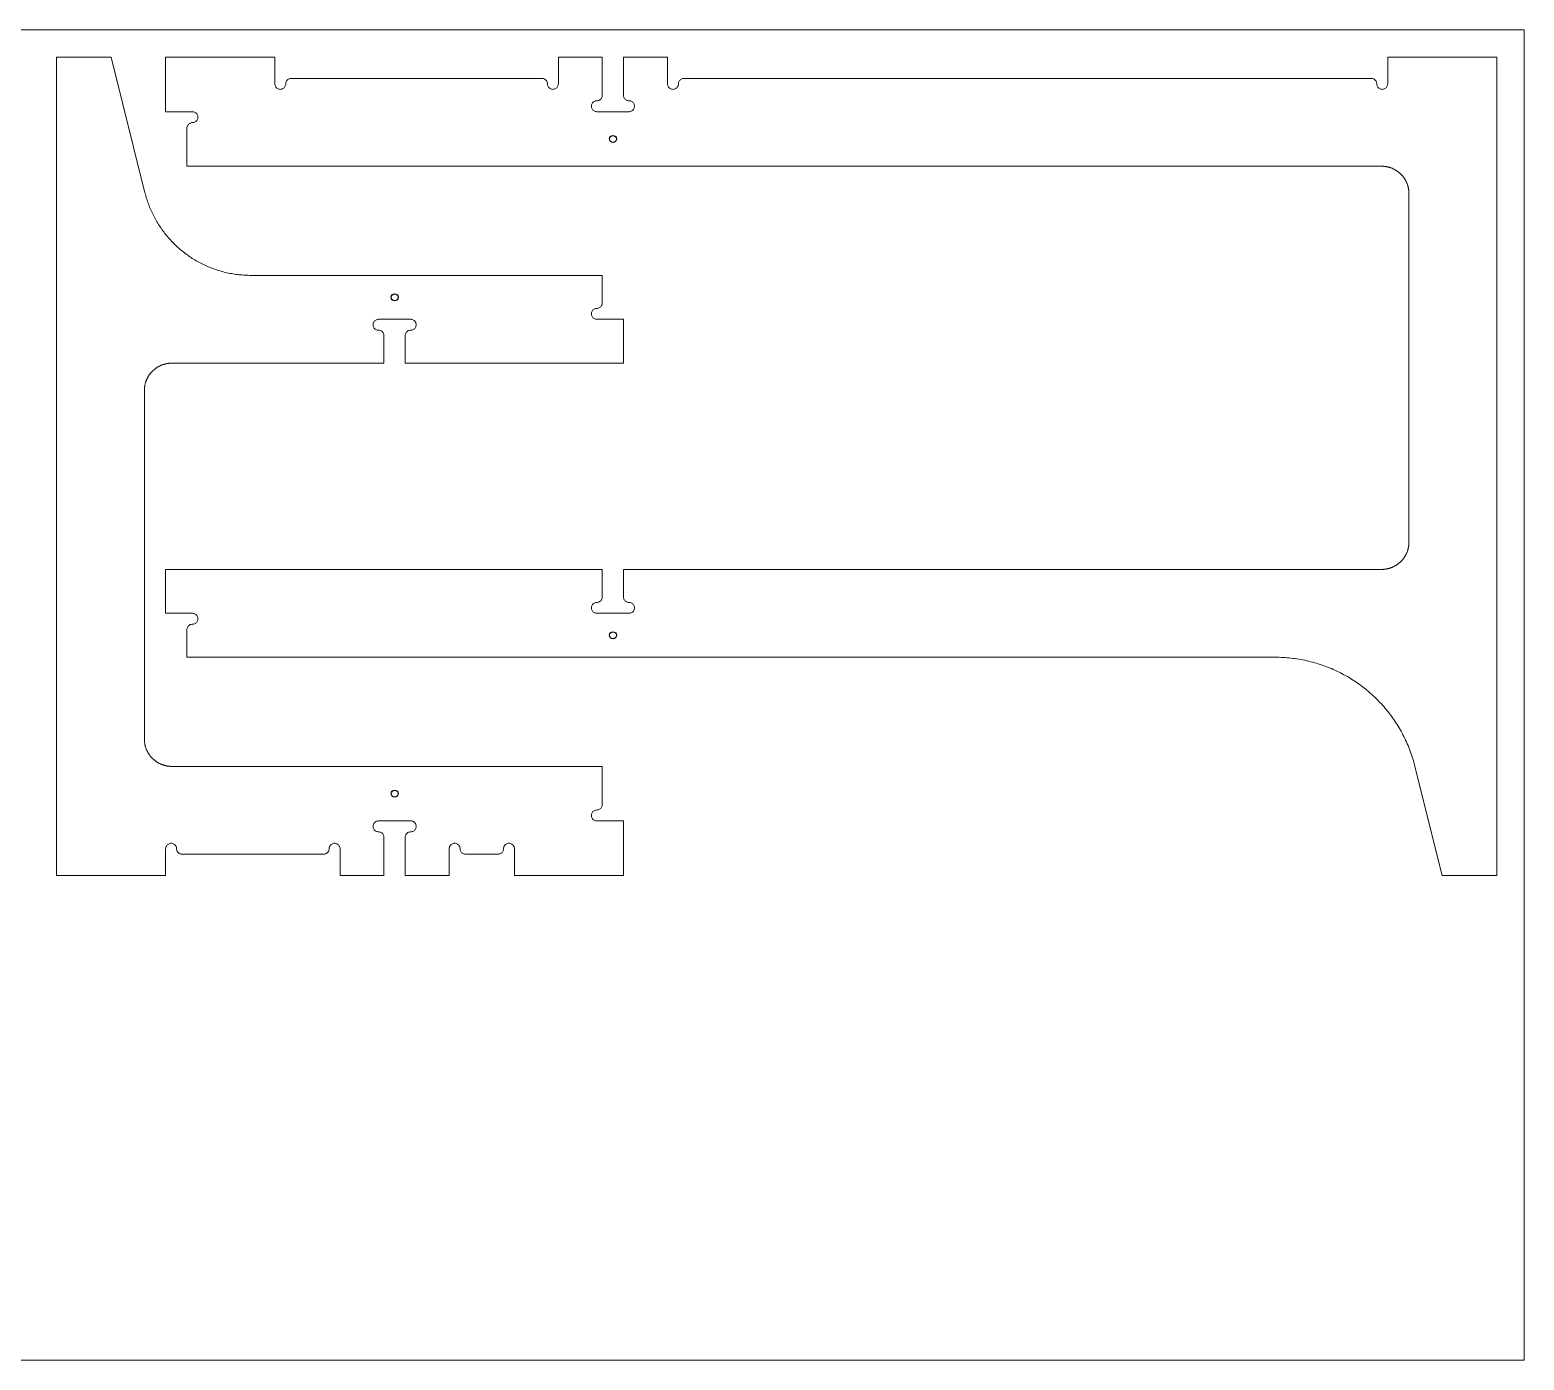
# Model space of a CAD drawing. Header units: inches. Extents: x 0 to 96, y 0 to 48.
# Drawn here: x 42.1 to 96, y 0 to 48 of the extents above; entities that cross this region are included whole.
import ezdxf

# ---------------------------------------------------------------- set-up
doc = ezdxf.new("R2010")
doc.units = ezdxf.units.IN
doc.header["$MEASUREMENT"] = 0
for name, color, linetype in [('000_TEXT', 6, 'Continuous'), ('CUT_HOLE_OPTIONAL', 3, 'Continuous'), ('CUT_THRU_OUTSIDE', 7, 'Continuous')]:
    doc.layers.add(name, color=color, linetype=linetype)

msp = doc.modelspace()

# ---------------------------------------------------------------- linework, layer by layer
at = {"layer": '000_TEXT', "linetype": 'Continuous', "lineweight": 0}
msp.add_lwpolyline([(0, 0), (0, 48), (96, 48), (96, 0)], close=True, dxfattribs=at)
at = {"layer": 'CUT_HOLE_OPTIONAL'}
for centre in [(63.136, 44.063), (55.262, 38.349), (63.136, 26.155), (55.262, 20.441)]:
    msp.add_circle(centre, 0.125, dxfattribs=at)
at = {"layer": 'CUT_THRU_OUTSIDE', "linetype": 'Continuous', "lineweight": 0}
for points in [[(54.878, 36.967, 0), (54.876, 36.992, 0), (54.871, 37.017, 0), (54.863, 37.042, 0), (54.852, 37.065, 0), (54.837, 37.086, 0), (54.82, 37.106, 0), (54.801, 37.123, 0), (54.78, 37.137, 0), (54.756, 37.148, 0), (54.732, 37.157, 0), (54.707, 37.162, 0), (54.655, 37.165, 0), (54.63, 37.17, 0), (54.606, 37.178, 0), (54.583, 37.19, 0), (54.561, 37.204, 0), (54.542, 37.221, 0), (54.525, 37.24, 0), (54.511, 37.262, 0), (54.499, 37.285, 0), (54.491, 37.309, 0), (54.486, 37.335, 0), (54.484, 37.36, 0), (54.486, 37.386, 0), (54.491, 37.411, 0), (54.499, 37.436, 0), (54.511, 37.459, 0), (54.525, 37.48, 0), (54.542, 37.499, 0), (54.561, 37.516, 0), (54.583, 37.531, 0), (54.606, 37.542, 0), (54.63, 37.55, 0), (54.655, 37.555, 0), (54.681, 37.557, 0), (55.843, 37.557, 0), (55.868, 37.555, 0), (55.893, 37.55, 0), (55.918, 37.542, 0), (55.941, 37.531, 0), (55.962, 37.516, 0), (55.982, 37.499, 0), (55.999, 37.48, 0), (56.013, 37.459, 0), (56.024, 37.436, 0), (56.033, 37.411, 0), (56.038, 37.386, 0), (56.039, 37.36, 0), (56.038, 37.335, 0), (56.033, 37.309, 0), (56.024, 37.285, 0), (56.013, 37.262, 0), (55.999, 37.24, 0), (55.982, 37.221, 0), (55.962, 37.204, 0), (55.941, 37.19, 0), (55.918, 37.178, 0), (55.893, 37.17, 0), (55.868, 37.165, 0), (55.817, 37.162, 0), (55.792, 37.157, 0), (55.767, 37.148, 0), (55.744, 37.137, 0), (55.723, 37.123, 0), (55.703, 37.106, 0), (55.686, 37.086, 0), (55.672, 37.065, 0), (55.661, 37.042, 0), (55.652, 37.017, 0), (55.647, 36.992, 0), (55.646, 36.967, 0), (55.646, 35.972, 0), (63.52, 35.972, 0), (63.52, 37.557, 0), (62.555, 37.557, 0), (62.529, 37.559, 0), (62.504, 37.564, 0), (62.48, 37.572, 0), (62.457, 37.583, 0), (62.435, 37.598, 0), (62.416, 37.615, 0), (62.399, 37.634, 0), (62.385, 37.656, 0), (62.373, 37.679, 0), (62.365, 37.703, 0), (62.36, 37.728, 0), (62.358, 37.754, 0), (62.36, 37.78, 0), (62.365, 37.805, 0), (62.373, 37.829, 0), (62.385, 37.852, 0), (62.399, 37.874, 0), (62.416, 37.893, 0), (62.435, 37.91, 0), (62.457, 37.924, 0), (62.48, 37.936, 0), (62.504, 37.944, 0), (62.529, 37.949, 0), (62.581, 37.952, 0), (62.606, 37.957, 0), (62.63, 37.966, 0), (62.654, 37.977, 0), (62.675, 37.991, 0), (62.694, 38.008, 0), (62.711, 38.028, 0), (62.726, 38.049, 0), (62.737, 38.072, 0), (62.745, 38.097, 0), (62.75, 38.122, 0), (62.752, 38.148, 0), (62.752, 39.142, 0), (50.078, 39.142, 0), (50.023, 39.142, 0), (49.969, 39.143, 0), (49.915, 39.145, 0), (49.86, 39.148, 0), (49.806, 39.151, 0), (49.752, 39.155, 0), (49.698, 39.16, 0), (49.644, 39.166, 0), (49.59, 39.172, 0), (49.536, 39.179, 0), (49.482, 39.187, 0), (49.428, 39.196, 0), (49.375, 39.205, 0), (49.321, 39.215, 0), (49.268, 39.226, 0), (49.215, 39.237, 0), (49.162, 39.25, 0), (49.109, 39.263, 0), (49.057, 39.276, 0), (49.004, 39.291, 0), (48.952, 39.306, 0), (48.9, 39.322, 0), (48.848, 39.339, 0), (48.797, 39.356, 0), (48.745, 39.374, 0), (48.694, 39.393, 0), (48.644, 39.412, 0), (48.593, 39.432, 0), (48.543, 39.453, 0), (48.493, 39.475, 0), (48.443, 39.497, 0), (48.394, 39.52, 0), (48.345, 39.544, 0), (48.296, 39.568, 0), (48.248, 39.593, 0), (48.2, 39.618, 0), (48.152, 39.645, 0), (48.105, 39.672, 0), (48.058, 39.699, 0), (48.012, 39.727, 0), (47.966, 39.756, 0), (47.92, 39.786, 0), (47.875, 39.816, 0), (47.83, 39.847, 0), (47.786, 39.878, 0), (47.742, 39.91, 0), (47.698, 39.942, 0), (47.655, 39.976, 0), (47.612, 40.009, 0), (47.57, 40.044, 0), (47.529, 40.079, 0), (47.487, 40.114, 0), (47.447, 40.15, 0), (47.406, 40.187, 0), (47.367, 40.224, 0), (47.328, 40.262, 0), (47.289, 40.3, 0), (47.251, 40.339, 0), (47.213, 40.378, 0), (47.176, 40.418, 0), (47.14, 40.458, 0), (47.104, 40.499, 0), (47.069, 40.54, 0), (47.034, 40.582, 0), (47, 40.624, 0), (46.966, 40.667, 0), (46.933, 40.71, 0), (46.901, 40.754, 0), (46.869, 40.798, 0), (46.838, 40.843, 0), (46.807, 40.888, 0), (46.777, 40.933, 0), (46.748, 40.979, 0), (46.719, 41.025, 0), (46.691, 41.071, 0), (46.664, 41.118, 0), (46.637, 41.166, 0), (46.611, 41.213, 0), (46.585, 41.262, 0), (46.561, 41.31, 0), (46.536, 41.359, 0), (46.513, 41.408, 0), (46.49, 41.457, 0), (46.468, 41.507, 0), (46.447, 41.557, 0), (46.426, 41.607, 0), (46.406, 41.658, 0), (46.387, 41.709, 0), (46.368, 41.76, 0), (46.351, 41.811, 0), (46.333, 41.863, 0), (46.317, 41.914, 0), (46.301, 41.966, 0), (46.286, 42.019, 0), (46.272, 42.071, 0), (46.258, 42.124, 0), (45.035, 47.016, 0), (43.067, 47.016, 0), (43.067, 17.488, 0), (47.004, 17.488, 0), (47.004, 18.453, 0), (47.006, 18.478, 0), (47.011, 18.504, 0), (47.019, 18.528, 0), (47.03, 18.551, 0), (47.045, 18.573, 0), (47.062, 18.592, 0), (47.081, 18.609, 0), (47.102, 18.623, 0), (47.125, 18.635, 0), (47.15, 18.643, 0), (47.175, 18.648, 0), (47.201, 18.65, 0), (47.226, 18.648, 0), (47.252, 18.643, 0), (47.276, 18.635, 0), (47.299, 18.623, 0), (47.321, 18.609, 0), (47.34, 18.592, 0), (47.357, 18.573, 0), (47.371, 18.551, 0), (47.383, 18.528, 0), (47.391, 18.504, 0), (47.396, 18.478, 0), (47.399, 18.427, 0), (47.404, 18.402, 0), (47.413, 18.377, 0), (47.424, 18.354, 0), (47.438, 18.333, 0), (47.455, 18.314, 0), (47.475, 18.297, 0), (47.496, 18.282, 0), (47.519, 18.271, 0), (47.544, 18.263, 0), (47.569, 18.258, 0), (47.594, 18.256, 0), (52.703, 18.256, 0), (52.728, 18.258, 0), (52.754, 18.263, 0), (52.778, 18.271, 0), (52.801, 18.282, 0), (52.823, 18.297, 0), (52.842, 18.314, 0), (52.859, 18.333, 0), (52.873, 18.354, 0), (52.885, 18.377, 0), (52.893, 18.402, 0), (52.898, 18.427, 0), (52.901, 18.478, 0), (52.906, 18.504, 0), (52.915, 18.528, 0), (52.926, 18.551, 0), (52.94, 18.573, 0), (52.957, 18.592, 0), (52.977, 18.609, 0), (52.998, 18.623, 0), (53.021, 18.635, 0), (53.046, 18.643, 0), (53.071, 18.648, 0), (53.096, 18.65, 0), (53.122, 18.648, 0), (53.147, 18.643, 0), (53.172, 18.635, 0), (53.195, 18.623, 0), (53.216, 18.609, 0), (53.236, 18.592, 0), (53.253, 18.573, 0), (53.267, 18.551, 0), (53.278, 18.528, 0), (53.287, 18.504, 0), (53.292, 18.478, 0), (53.293, 18.453, 0), (53.293, 17.488, 0), (54.878, 17.488, 0), (54.878, 18.866, 0), (54.876, 18.892, 0), (54.871, 18.917, 0), (54.863, 18.941, 0), (54.852, 18.965, 0), (54.837, 18.986, 0), (54.82, 19.005, 0), (54.801, 19.022, 0), (54.78, 19.037, 0), (54.756, 19.048, 0), (54.732, 19.056, 0), (54.707, 19.061, 0), (54.655, 19.065, 0), (54.63, 19.07, 0), (54.606, 19.078, 0), (54.583, 19.089, 0), (54.561, 19.104, 0), (54.542, 19.121, 0), (54.525, 19.14, 0), (54.511, 19.161, 0), (54.499, 19.185, 0), (54.491, 19.209, 0), (54.486, 19.234, 0), (54.484, 19.26, 0), (54.486, 19.286, 0), (54.491, 19.311, 0), (54.499, 19.335, 0), (54.511, 19.358, 0), (54.525, 19.38, 0), (54.542, 19.399, 0), (54.561, 19.416, 0), (54.583, 19.43, 0), (54.606, 19.442, 0), (54.63, 19.45, 0), (54.655, 19.455, 0), (54.681, 19.457, 0), (55.843, 19.457, 0), (55.868, 19.455, 0), (55.893, 19.45, 0), (55.918, 19.442, 0), (55.941, 19.43, 0), (55.962, 19.416, 0), (55.982, 19.399, 0), (55.999, 19.38, 0), (56.013, 19.358, 0), (56.024, 19.335, 0), (56.033, 19.311, 0), (56.038, 19.286, 0), (56.039, 19.26, 0), (56.038, 19.234, 0), (56.033, 19.209, 0), (56.024, 19.185, 0), (56.013, 19.161, 0), (55.999, 19.14, 0), (55.982, 19.121, 0), (55.962, 19.104, 0), (55.941, 19.089, 0), (55.918, 19.078, 0), (55.893, 19.07, 0), (55.868, 19.065, 0), (55.817, 19.061, 0), (55.792, 19.056, 0), (55.767, 19.048, 0), (55.744, 19.037, 0), (55.723, 19.022, 0), (55.703, 19.005, 0), (55.686, 18.986, 0), (55.672, 18.965, 0), (55.661, 18.941, 0), (55.652, 18.917, 0), (55.647, 18.892, 0), (55.646, 18.866, 0), (55.646, 17.488, 0), (57.23, 17.488, 0), (57.23, 18.453, 0), (57.232, 18.478, 0), (57.237, 18.504, 0), (57.245, 18.528, 0), (57.257, 18.551, 0), (57.271, 18.573, 0), (57.288, 18.592, 0), (57.307, 18.609, 0), (57.329, 18.623, 0), (57.352, 18.635, 0), (57.376, 18.643, 0), (57.401, 18.648, 0), (57.427, 18.65, 0), (57.453, 18.648, 0), (57.478, 18.643, 0), (57.502, 18.635, 0), (57.526, 18.623, 0), (57.547, 18.609, 0), (57.566, 18.592, 0), (57.583, 18.573, 0), (57.598, 18.551, 0), (57.609, 18.528, 0), (57.617, 18.504, 0), (57.622, 18.478, 0), (57.626, 18.427, 0), (57.631, 18.402, 0), (57.639, 18.377, 0), (57.65, 18.354, 0), (57.665, 18.333, 0), (57.682, 18.314, 0), (57.701, 18.297, 0), (57.722, 18.282, 0), (57.746, 18.271, 0), (57.77, 18.263, 0), (57.795, 18.258, 0), (57.821, 18.256, 0), (58.992, 18.256, 0), (59.018, 18.258, 0), (59.043, 18.263, 0), (59.067, 18.271, 0), (59.091, 18.282, 0), (59.112, 18.297, 0), (59.131, 18.314, 0), (59.148, 18.333, 0), (59.163, 18.354, 0), (59.174, 18.377, 0), (59.182, 18.402, 0), (59.187, 18.427, 0), (59.191, 18.478, 0), (59.196, 18.504, 0), (59.204, 18.528, 0), (59.215, 18.551, 0), (59.23, 18.573, 0), (59.247, 18.592, 0), (59.266, 18.609, 0), (59.287, 18.623, 0), (59.31, 18.635, 0), (59.335, 18.643, 0), (59.36, 18.648, 0), (59.386, 18.65, 0), (59.412, 18.648, 0), (59.437, 18.643, 0), (59.461, 18.635, 0), (59.484, 18.623, 0), (59.506, 18.609, 0), (59.525, 18.592, 0), (59.542, 18.573, 0), (59.556, 18.551, 0), (59.568, 18.528, 0), (59.576, 18.504, 0), (59.581, 18.478, 0), (59.583, 18.453, 0), (59.583, 17.488, 0), (63.52, 17.488, 0), (63.52, 19.457, 0), (62.555, 19.457, 0), (62.529, 19.458, 0), (62.504, 19.463, 0), (62.48, 19.472, 0), (62.457, 19.483, 0), (62.435, 19.497, 0), (62.416, 19.514, 0), (62.399, 19.534, 0), (62.385, 19.555, 0), (62.373, 19.578, 0), (62.365, 19.603, 0), (62.36, 19.628, 0), (62.358, 19.654, 0), (62.36, 19.679, 0), (62.365, 19.704, 0), (62.373, 19.729, 0), (62.385, 19.752, 0), (62.399, 19.773, 0), (62.416, 19.793, 0), (62.435, 19.81, 0), (62.457, 19.824, 0), (62.48, 19.835, 0), (62.504, 19.844, 0), (62.529, 19.849, 0), (62.581, 19.852, 0), (62.606, 19.857, 0), (62.63, 19.865, 0), (62.654, 19.877, 0), (62.675, 19.891, 0), (62.694, 19.908, 0), (62.711, 19.927, 0), (62.726, 19.949, 0), (62.737, 19.972, 0), (62.745, 19.996, 0), (62.75, 20.022, 0), (62.752, 20.047, 0), (62.752, 21.425, 0), (47.22, 21.425, 0), (47.204, 21.425, 0), (47.188, 21.426, 0), (47.172, 21.426, 0), (47.156, 21.427, 0), (47.14, 21.428, 0), (47.124, 21.43, 0), (47.108, 21.432, 0), (47.092, 21.434, 0), (47.076, 21.436, 0), (47.06, 21.438, 0), (47.044, 21.441, 0), (47.028, 21.444, 0), (47.013, 21.447, 0), (46.997, 21.451, 0), (46.981, 21.455, 0), (46.966, 21.459, 0), (46.95, 21.463, 0), (46.935, 21.468, 0), (46.919, 21.472, 0), (46.904, 21.477, 0), (46.889, 21.483, 0), (46.874, 21.488, 0), (46.859, 21.494, 0), (46.844, 21.5, 0), (46.829, 21.506, 0), (46.814, 21.513, 0), (46.8, 21.52, 0), (46.785, 21.527, 0), (46.771, 21.534, 0), (46.756, 21.541, 0), (46.742, 21.549, 0), (46.728, 21.557, 0), (46.714, 21.565, 0), (46.701, 21.574, 0), (46.687, 21.582, 0), (46.674, 21.591, 0), (46.66, 21.6, 0), (46.647, 21.609, 0), (46.634, 21.619, 0), (46.621, 21.629, 0), (46.609, 21.638, 0), (46.596, 21.649, 0), (46.584, 21.659, 0), (46.572, 21.669, 0), (46.559, 21.68, 0), (46.548, 21.691, 0), (46.536, 21.702, 0), (46.525, 21.713, 0), (46.513, 21.725, 0), (46.502, 21.737, 0), (46.491, 21.748, 0), (46.48, 21.76, 0), (46.47, 21.773, 0), (46.46, 21.785, 0), (46.45, 21.798, 0), (46.44, 21.81, 0), (46.43, 21.823, 0), (46.42, 21.836, 0), (46.411, 21.849, 0), (46.402, 21.863, 0), (46.393, 21.876, 0), (46.385, 21.89, 0), (46.376, 21.903, 0), (46.368, 21.917, 0), (46.36, 21.931, 0), (46.352, 21.945, 0), (46.345, 21.96, 0), (46.338, 21.974, 0), (46.331, 21.989, 0), (46.324, 22.003, 0), (46.317, 22.018, 0), (46.311, 22.033, 0), (46.305, 22.048, 0), (46.299, 22.063, 0), (46.294, 22.078, 0), (46.288, 22.093, 0), (46.283, 22.108, 0), (46.279, 22.124, 0), (46.274, 22.139, 0), (46.27, 22.155, 0), (46.266, 22.17, 0), (46.262, 22.186, 0), (46.258, 22.202, 0), (46.255, 22.217, 0), (46.252, 22.233, 0), (46.249, 22.249, 0), (46.247, 22.265, 0), (46.245, 22.281, 0), (46.243, 22.297, 0), (46.241, 22.313, 0), (46.24, 22.329, 0), (46.238, 22.345, 0), (46.237, 22.361, 0), (46.237, 22.377, 0), (46.236, 22.393, 0), (46.236, 22.409, 0), (46.236, 34.988, 0), (46.236, 35.004, 0), (46.237, 35.02, 0), (46.237, 35.036, 0), (46.238, 35.053, 0), (46.24, 35.069, 0), (46.241, 35.085, 0), (46.243, 35.101, 0), (46.245, 35.117, 0), (46.247, 35.133, 0), (46.249, 35.149, 0), (46.252, 35.164, 0), (46.255, 35.18, 0), (46.258, 35.196, 0), (46.262, 35.212, 0), (46.266, 35.227, 0), (46.27, 35.243, 0), (46.274, 35.258, 0), (46.279, 35.274, 0), (46.283, 35.289, 0), (46.288, 35.305, 0), (46.294, 35.32, 0), (46.299, 35.335, 0), (46.305, 35.35, 0), (46.311, 35.365, 0), (46.317, 35.38, 0), (46.324, 35.394, 0), (46.331, 35.409, 0), (46.338, 35.424, 0), (46.345, 35.438, 0), (46.352, 35.452, 0), (46.36, 35.466, 0), (46.368, 35.48, 0), (46.376, 35.494, 0), (46.385, 35.508, 0), (46.393, 35.522, 0), (46.402, 35.535, 0), (46.411, 35.548, 0), (46.42, 35.561, 0), (46.43, 35.575, 0), (46.44, 35.587, 0), (46.45, 35.6, 0), (46.46, 35.613, 0), (46.47, 35.625, 0), (46.48, 35.637, 0), (46.491, 35.649, 0), (46.502, 35.661, 0), (46.513, 35.673, 0), (46.525, 35.684, 0), (46.536, 35.695, 0), (46.548, 35.707, 0), (46.559, 35.717, 0), (46.572, 35.728, 0), (46.584, 35.739, 0), (46.596, 35.749, 0), (46.609, 35.759, 0), (46.621, 35.769, 0), (46.634, 35.779, 0), (46.647, 35.788, 0), (46.66, 35.798, 0), (46.674, 35.807, 0), (46.687, 35.815, 0), (46.701, 35.824, 0), (46.714, 35.832, 0), (46.728, 35.841, 0), (46.742, 35.849, 0), (46.756, 35.856, 0), (46.771, 35.864, 0), (46.785, 35.871, 0), (46.8, 35.878, 0), (46.814, 35.885, 0), (46.829, 35.891, 0), (46.844, 35.898, 0), (46.859, 35.904, 0), (46.874, 35.909, 0), (46.889, 35.915, 0), (46.904, 35.92, 0), (46.919, 35.925, 0), (46.935, 35.93, 0), (46.95, 35.935, 0), (46.966, 35.939, 0), (46.981, 35.943, 0), (46.997, 35.947, 0), (47.013, 35.95, 0), (47.028, 35.954, 0), (47.044, 35.957, 0), (47.06, 35.959, 0), (47.076, 35.962, 0), (47.092, 35.964, 0), (47.108, 35.966, 0), (47.124, 35.968, 0), (47.14, 35.969, 0), (47.156, 35.97, 0), (47.172, 35.971, 0), (47.188, 35.972, 0), (47.204, 35.972, 0), (47.22, 35.972, 0), (54.878, 35.972, 0), (54.878, 36.967, 0)], [(63.52, 28.531, 0), (90.862, 28.531, 0), (90.878, 28.532, 0), (90.894, 28.532, 0), (90.91, 28.533, 0), (90.927, 28.534, 0), (90.943, 28.535, 0), (90.959, 28.536, 0), (90.975, 28.538, 0), (90.991, 28.54, 0), (91.007, 28.542, 0), (91.023, 28.545, 0), (91.038, 28.547, 0), (91.054, 28.55, 0), (91.07, 28.554, 0), (91.086, 28.557, 0), (91.101, 28.561, 0), (91.117, 28.565, 0), (91.132, 28.569, 0), (91.148, 28.574, 0), (91.163, 28.579, 0), (91.179, 28.584, 0), (91.194, 28.589, 0), (91.209, 28.595, 0), (91.224, 28.6, 0), (91.239, 28.606, 0), (91.254, 28.613, 0), (91.268, 28.619, 0), (91.283, 28.626, 0), (91.298, 28.633, 0), (91.312, 28.64, 0), (91.326, 28.648, 0), (91.34, 28.655, 0), (91.354, 28.663, 0), (91.368, 28.672, 0), (91.382, 28.68, 0), (91.396, 28.689, 0), (91.409, 28.697, 0), (91.422, 28.706, 0), (91.436, 28.716, 0), (91.449, 28.725, 0), (91.461, 28.735, 0), (91.474, 28.745, 0), (91.487, 28.755, 0), (91.499, 28.765, 0), (91.511, 28.776, 0), (91.523, 28.786, 0), (91.535, 28.797, 0), (91.547, 28.808, 0), (91.558, 28.82, 0), (91.569, 28.831, 0), (91.581, 28.843, 0), (91.591, 28.855, 0), (91.602, 28.867, 0), (91.613, 28.879, 0), (91.623, 28.891, 0), (91.633, 28.904, 0), (91.643, 28.917, 0), (91.653, 28.929, 0), (91.662, 28.942, 0), (91.672, 28.956, 0), (91.681, 28.969, 0), (91.689, 28.982, 0), (91.698, 28.996, 0), (91.706, 29.01, 0), (91.715, 29.024, 0), (91.723, 29.038, 0), (91.73, 29.052, 0), (91.738, 29.066, 0), (91.745, 29.08, 0), (91.752, 29.095, 0), (91.759, 29.11, 0), (91.765, 29.124, 0), (91.772, 29.139, 0), (91.778, 29.154, 0), (91.783, 29.169, 0), (91.789, 29.184, 0), (91.794, 29.199, 0), (91.799, 29.215, 0), (91.804, 29.23, 0), (91.809, 29.245, 0), (91.813, 29.261, 0), (91.817, 29.277, 0), (91.821, 29.292, 0), (91.824, 29.308, 0), (91.828, 29.324, 0), (91.831, 29.34, 0), (91.833, 29.355, 0), (91.836, 29.371, 0), (91.838, 29.387, 0), (91.84, 29.403, 0), (91.842, 29.419, 0), (91.843, 29.435, 0), (91.844, 29.451, 0), (91.845, 29.467, 0), (91.846, 29.484, 0), (91.846, 29.5, 0), (91.846, 29.516, 0), (91.846, 42.094, 0), (91.846, 42.111, 0), (91.846, 42.127, 0), (91.845, 42.143, 0), (91.844, 42.159, 0), (91.843, 42.175, 0), (91.842, 42.191, 0), (91.84, 42.207, 0), (91.838, 42.223, 0), (91.836, 42.239, 0), (91.833, 42.255, 0), (91.831, 42.271, 0), (91.828, 42.287, 0), (91.824, 42.302, 0), (91.821, 42.318, 0), (91.817, 42.334, 0), (91.813, 42.349, 0), (91.809, 42.365, 0), (91.804, 42.38, 0), (91.799, 42.396, 0), (91.794, 42.411, 0), (91.789, 42.426, 0), (91.783, 42.441, 0), (91.778, 42.456, 0), (91.772, 42.471, 0), (91.765, 42.486, 0), (91.759, 42.501, 0), (91.752, 42.515, 0), (91.745, 42.53, 0), (91.738, 42.544, 0), (91.73, 42.558, 0), (91.723, 42.573, 0), (91.715, 42.587, 0), (91.706, 42.6, 0), (91.698, 42.614, 0), (91.689, 42.628, 0), (91.681, 42.641, 0), (91.672, 42.655, 0), (91.662, 42.668, 0), (91.653, 42.681, 0), (91.643, 42.694, 0), (91.633, 42.706, 0), (91.623, 42.719, 0), (91.613, 42.731, 0), (91.602, 42.743, 0), (91.591, 42.755, 0), (91.581, 42.767, 0), (91.569, 42.779, 0), (91.558, 42.79, 0), (91.547, 42.802, 0), (91.535, 42.813, 0), (91.523, 42.824, 0), (91.511, 42.834, 0), (91.499, 42.845, 0), (91.487, 42.855, 0), (91.474, 42.865, 0), (91.461, 42.875, 0), (91.449, 42.885, 0), (91.436, 42.895, 0), (91.422, 42.904, 0), (91.409, 42.913, 0), (91.396, 42.922, 0), (91.382, 42.93, 0), (91.368, 42.939, 0), (91.354, 42.947, 0), (91.34, 42.955, 0), (91.326, 42.963, 0), (91.312, 42.97, 0), (91.298, 42.977, 0), (91.283, 42.984, 0), (91.268, 42.991, 0), (91.254, 42.998, 0), (91.239, 43.004, 0), (91.224, 43.01, 0), (91.209, 43.016, 0), (91.194, 43.021, 0), (91.179, 43.027, 0), (91.163, 43.032, 0), (91.148, 43.036, 0), (91.132, 43.041, 0), (91.117, 43.045, 0), (91.101, 43.049, 0), (91.086, 43.053, 0), (91.07, 43.057, 0), (91.054, 43.06, 0), (91.038, 43.063, 0), (91.023, 43.066, 0), (91.007, 43.068, 0), (90.991, 43.07, 0), (90.975, 43.072, 0), (90.959, 43.074, 0), (90.943, 43.075, 0), (90.927, 43.077, 0), (90.91, 43.078, 0), (90.894, 43.078, 0), (90.878, 43.079, 0), (90.862, 43.079, 0), (47.772, 43.079, 0), (47.772, 44.457, 0), (47.773, 44.482, 0), (47.778, 44.508, 0), (47.787, 44.532, 0), (47.798, 44.555, 0), (47.812, 44.577, 0), (47.829, 44.596, 0), (47.849, 44.613, 0), (47.87, 44.627, 0), (47.893, 44.639, 0), (47.918, 44.647, 0), (47.943, 44.652, 0), (47.994, 44.655, 0), (48.019, 44.66, 0), (48.044, 44.669, 0), (48.067, 44.68, 0), (48.088, 44.694, 0), (48.108, 44.711, 0), (48.125, 44.731, 0), (48.139, 44.752, 0), (48.15, 44.775, 0), (48.159, 44.799, 0), (48.164, 44.825, 0), (48.165, 44.85, 0), (48.164, 44.876, 0), (48.159, 44.901, 0), (48.15, 44.926, 0), (48.139, 44.949, 0), (48.125, 44.97, 0), (48.108, 44.99, 0), (48.088, 45.007, 0), (48.067, 45.021, 0), (48.044, 45.032, 0), (48.019, 45.041, 0), (47.994, 45.046, 0), (47.969, 45.047, 0), (47.004, 45.047, 0), (47.004, 47.016, 0), (50.941, 47.016, 0), (50.941, 46.051, 0), (50.943, 46.025, 0), (50.948, 46, 0), (50.956, 45.976, 0), (50.967, 45.953, 0), (50.982, 45.931, 0), (50.999, 45.912, 0), (51.018, 45.895, 0), (51.039, 45.881, 0), (51.062, 45.869, 0), (51.087, 45.861, 0), (51.112, 45.856, 0), (51.138, 45.854, 0), (51.163, 45.856, 0), (51.189, 45.861, 0), (51.213, 45.869, 0), (51.236, 45.881, 0), (51.258, 45.895, 0), (51.277, 45.912, 0), (51.294, 45.931, 0), (51.308, 45.953, 0), (51.32, 45.976, 0), (51.328, 46, 0), (51.333, 46.025, 0), (51.336, 46.077, 0), (51.341, 46.102, 0), (51.35, 46.127, 0), (51.361, 46.15, 0), (51.375, 46.171, 0), (51.392, 46.19, 0), (51.412, 46.207, 0), (51.433, 46.222, 0), (51.456, 46.233, 0), (51.481, 46.241, 0), (51.506, 46.246, 0), (51.531, 46.248, 0), (60.577, 46.248, 0), (60.602, 46.246, 0), (60.628, 46.241, 0), (60.652, 46.233, 0), (60.675, 46.222, 0), (60.697, 46.207, 0), (60.716, 46.19, 0), (60.733, 46.171, 0), (60.747, 46.15, 0), (60.759, 46.127, 0), (60.767, 46.102, 0), (60.772, 46.077, 0), (60.775, 46.025, 0), (60.78, 46, 0), (60.789, 45.976, 0), (60.8, 45.953, 0), (60.814, 45.931, 0), (60.831, 45.912, 0), (60.851, 45.895, 0), (60.872, 45.881, 0), (60.895, 45.869, 0), (60.92, 45.861, 0), (60.945, 45.856, 0), (60.97, 45.854, 0), (60.996, 45.856, 0), (61.021, 45.861, 0), (61.046, 45.869, 0), (61.069, 45.881, 0), (61.09, 45.895, 0), (61.11, 45.912, 0), (61.127, 45.931, 0), (61.141, 45.953, 0), (61.152, 45.976, 0), (61.161, 46, 0), (61.166, 46.025, 0), (61.167, 46.051, 0), (61.167, 47.016, 0), (62.752, 47.016, 0), (62.752, 45.638, 0), (62.75, 45.612, 0), (62.745, 45.587, 0), (62.737, 45.562, 0), (62.726, 45.539, 0), (62.711, 45.518, 0), (62.694, 45.499, 0), (62.675, 45.482, 0), (62.654, 45.467, 0), (62.63, 45.456, 0), (62.606, 45.448, 0), (62.581, 45.443, 0), (62.529, 45.439, 0), (62.504, 45.434, 0), (62.48, 45.426, 0), (62.457, 45.415, 0), (62.435, 45.4, 0), (62.416, 45.383, 0), (62.399, 45.364, 0), (62.385, 45.343, 0), (62.373, 45.319, 0), (62.365, 45.295, 0), (62.36, 45.27, 0), (62.358, 45.244, 0), (62.36, 45.218, 0), (62.365, 45.193, 0), (62.373, 45.169, 0), (62.385, 45.146, 0), (62.399, 45.124, 0), (62.416, 45.105, 0), (62.435, 45.088, 0), (62.457, 45.074, 0), (62.48, 45.062, 0), (62.504, 45.054, 0), (62.529, 45.049, 0), (62.555, 45.047, 0), (63.717, 45.047, 0), (63.742, 45.049, 0), (63.767, 45.054, 0), (63.792, 45.062, 0), (63.815, 45.074, 0), (63.836, 45.088, 0), (63.856, 45.105, 0), (63.873, 45.124, 0), (63.887, 45.146, 0), (63.898, 45.169, 0), (63.907, 45.193, 0), (63.912, 45.218, 0), (63.913, 45.244, 0), (63.912, 45.27, 0), (63.907, 45.295, 0), (63.898, 45.319, 0), (63.887, 45.343, 0), (63.873, 45.364, 0), (63.856, 45.383, 0), (63.836, 45.4, 0), (63.815, 45.415, 0), (63.792, 45.426, 0), (63.767, 45.434, 0), (63.742, 45.439, 0), (63.691, 45.443, 0), (63.666, 45.448, 0), (63.641, 45.456, 0), (63.618, 45.467, 0), (63.597, 45.482, 0), (63.577, 45.499, 0), (63.56, 45.518, 0), (63.546, 45.539, 0), (63.535, 45.562, 0), (63.526, 45.587, 0), (63.521, 45.612, 0), (63.52, 45.638, 0), (63.52, 47.016, 0), (65.104, 47.016, 0), (65.104, 46.051, 0), (65.106, 46.025, 0), (65.111, 46, 0), (65.119, 45.976, 0), (65.131, 45.953, 0), (65.145, 45.931, 0), (65.162, 45.912, 0), (65.181, 45.895, 0), (65.203, 45.881, 0), (65.226, 45.869, 0), (65.25, 45.861, 0), (65.275, 45.856, 0), (65.301, 45.854, 0), (65.327, 45.856, 0), (65.352, 45.861, 0), (65.377, 45.869, 0), (65.4, 45.881, 0), (65.421, 45.895, 0), (65.44, 45.912, 0), (65.457, 45.931, 0), (65.472, 45.953, 0), (65.483, 45.976, 0), (65.491, 46, 0), (65.496, 46.025, 0), (65.5, 46.077, 0), (65.505, 46.102, 0), (65.513, 46.127, 0), (65.524, 46.15, 0), (65.539, 46.171, 0), (65.556, 46.19, 0), (65.575, 46.207, 0), (65.596, 46.222, 0), (65.62, 46.233, 0), (65.644, 46.241, 0), (65.669, 46.246, 0), (65.695, 46.248, 0), (90.488, 46.248, 0), (90.514, 46.246, 0), (90.539, 46.241, 0), (90.564, 46.233, 0), (90.587, 46.222, 0), (90.608, 46.207, 0), (90.627, 46.19, 0), (90.644, 46.171, 0), (90.659, 46.15, 0), (90.67, 46.127, 0), (90.678, 46.102, 0), (90.683, 46.077, 0), (90.687, 46.025, 0), (90.692, 46, 0), (90.7, 45.976, 0), (90.711, 45.953, 0), (90.726, 45.931, 0), (90.743, 45.912, 0), (90.762, 45.895, 0), (90.783, 45.881, 0), (90.807, 45.869, 0), (90.831, 45.861, 0), (90.856, 45.856, 0), (90.882, 45.854, 0), (90.908, 45.856, 0), (90.933, 45.861, 0), (90.957, 45.869, 0), (90.98, 45.881, 0), (91.002, 45.895, 0), (91.021, 45.912, 0), (91.038, 45.931, 0), (91.052, 45.953, 0), (91.064, 45.976, 0), (91.072, 46, 0), (91.077, 46.025, 0), (91.079, 46.051, 0), (91.079, 47.016, 0), (95.016, 47.016, 0), (95.016, 17.488, 0), (93.047, 17.488, 0), (92.063, 21.425, 0), (92.045, 21.495, 0), (92.026, 21.564, 0), (92.006, 21.633, 0), (91.986, 21.702, 0), (91.964, 21.77, 0), (91.941, 21.838, 0), (91.918, 21.906, 0), (91.893, 21.973, 0), (91.868, 22.041, 0), (91.841, 22.107, 0), (91.814, 22.174, 0), (91.786, 22.24, 0), (91.757, 22.305, 0), (91.727, 22.371, 0), (91.696, 22.435, 0), (91.664, 22.5, 0), (91.631, 22.564, 0), (91.598, 22.627, 0), (91.563, 22.69, 0), (91.528, 22.753, 0), (91.492, 22.815, 0), (91.455, 22.876, 0), (91.417, 22.937, 0), (91.378, 22.997, 0), (91.339, 23.057, 0), (91.298, 23.117, 0), (91.257, 23.176, 0), (91.215, 23.234, 0), (91.172, 23.291, 0), (91.129, 23.348, 0), (91.085, 23.405, 0), (91.039, 23.461, 0), (90.993, 23.516, 0), (90.947, 23.57, 0), (90.899, 23.624, 0), (90.851, 23.678, 0), (90.802, 23.73, 0), (90.753, 23.782, 0), (90.702, 23.833, 0), (90.651, 23.884, 0), (90.6, 23.934, 0), (90.547, 23.983, 0), (90.494, 24.031, 0), (90.441, 24.079, 0), (90.386, 24.125, 0), (90.331, 24.171, 0), (90.276, 24.217, 0), (90.219, 24.261, 0), (90.162, 24.305, 0), (90.105, 24.348, 0), (90.047, 24.39, 0), (89.988, 24.432, 0), (89.929, 24.472, 0), (89.869, 24.512, 0), (89.809, 24.551, 0), (89.748, 24.589, 0), (89.687, 24.626, 0), (89.625, 24.663, 0), (89.562, 24.698, 0), (89.5, 24.733, 0), (89.436, 24.767, 0), (89.372, 24.8, 0), (89.308, 24.832, 0), (89.244, 24.863, 0), (89.178, 24.893, 0), (89.113, 24.922, 0), (89.047, 24.951, 0), (88.981, 24.978, 0), (88.914, 25.005, 0), (88.847, 25.031, 0), (88.78, 25.055, 0), (88.712, 25.079, 0), (88.644, 25.102, 0), (88.576, 25.124, 0), (88.507, 25.145, 0), (88.438, 25.165, 0), (88.369, 25.184, 0), (88.299, 25.202, 0), (88.23, 25.22, 0), (88.16, 25.236, 0), (88.09, 25.251, 0), (88.019, 25.265, 0), (87.949, 25.279, 0), (87.878, 25.291, 0), (87.807, 25.302, 0), (87.736, 25.313, 0), (87.665, 25.322, 0), (87.594, 25.331, 0), (87.522, 25.338, 0), (87.451, 25.344, 0), (87.379, 25.35, 0), (87.308, 25.354, 0), (87.236, 25.358, 0), (87.164, 25.36, 0), (87.092, 25.362, 0), (87.021, 25.362, 0), (47.772, 25.362, 0), (47.772, 26.356, 0), (47.773, 26.382, 0), (47.778, 26.407, 0), (47.787, 26.432, 0), (47.798, 26.455, 0), (47.812, 26.476, 0), (47.829, 26.495, 0), (47.849, 26.512, 0), (47.87, 26.527, 0), (47.893, 26.538, 0), (47.918, 26.546, 0), (47.943, 26.551, 0), (47.994, 26.555, 0), (48.019, 26.56, 0), (48.044, 26.568, 0), (48.067, 26.58, 0), (48.088, 26.594, 0), (48.108, 26.611, 0), (48.125, 26.63, 0), (48.139, 26.652, 0), (48.15, 26.675, 0), (48.159, 26.699, 0), (48.164, 26.724, 0), (48.165, 26.75, 0), (48.164, 26.776, 0), (48.159, 26.801, 0), (48.15, 26.825, 0), (48.139, 26.848, 0), (48.125, 26.87, 0), (48.108, 26.889, 0), (48.088, 26.906, 0), (48.067, 26.92, 0), (48.044, 26.932, 0), (48.019, 26.94, 0), (47.994, 26.945, 0), (47.969, 26.947, 0), (47.004, 26.947, 0), (47.004, 28.531, 0), (62.752, 28.531, 0), (62.752, 27.537, 0), (62.75, 27.512, 0), (62.745, 27.486, 0), (62.737, 27.462, 0), (62.726, 27.439, 0), (62.711, 27.418, 0), (62.694, 27.398, 0), (62.675, 27.381, 0), (62.654, 27.367, 0), (62.63, 27.356, 0), (62.606, 27.347, 0), (62.581, 27.342, 0), (62.529, 27.339, 0), (62.504, 27.334, 0), (62.48, 27.326, 0), (62.457, 27.314, 0), (62.435, 27.3, 0), (62.416, 27.283, 0), (62.399, 27.264, 0), (62.385, 27.242, 0), (62.373, 27.219, 0), (62.365, 27.195, 0), (62.36, 27.169, 0), (62.358, 27.144, 0), (62.36, 27.118, 0), (62.365, 27.093, 0), (62.373, 27.068, 0), (62.385, 27.045, 0), (62.399, 27.024, 0), (62.416, 27.005, 0), (62.435, 26.988, 0), (62.457, 26.973, 0), (62.48, 26.962, 0), (62.504, 26.954, 0), (62.529, 26.949, 0), (62.555, 26.947, 0), (63.717, 26.947, 0), (63.742, 26.949, 0), (63.767, 26.954, 0), (63.792, 26.962, 0), (63.815, 26.973, 0), (63.836, 26.988, 0), (63.856, 27.005, 0), (63.873, 27.024, 0), (63.887, 27.045, 0), (63.898, 27.068, 0), (63.907, 27.093, 0), (63.912, 27.118, 0), (63.913, 27.144, 0), (63.912, 27.169, 0), (63.907, 27.195, 0), (63.898, 27.219, 0), (63.887, 27.242, 0), (63.873, 27.264, 0), (63.856, 27.283, 0), (63.836, 27.3, 0), (63.815, 27.314, 0), (63.792, 27.326, 0), (63.767, 27.334, 0), (63.742, 27.339, 0), (63.691, 27.342, 0), (63.666, 27.347, 0), (63.641, 27.356, 0), (63.618, 27.367, 0), (63.597, 27.381, 0), (63.577, 27.398, 0), (63.56, 27.418, 0), (63.546, 27.439, 0), (63.535, 27.462, 0), (63.526, 27.486, 0), (63.521, 27.512, 0), (63.52, 27.537, 0), (63.52, 28.531, 0)]]:
    msp.add_polyline3d(points, close=True, dxfattribs=at)

doc.saveas('drawing.dxf')
